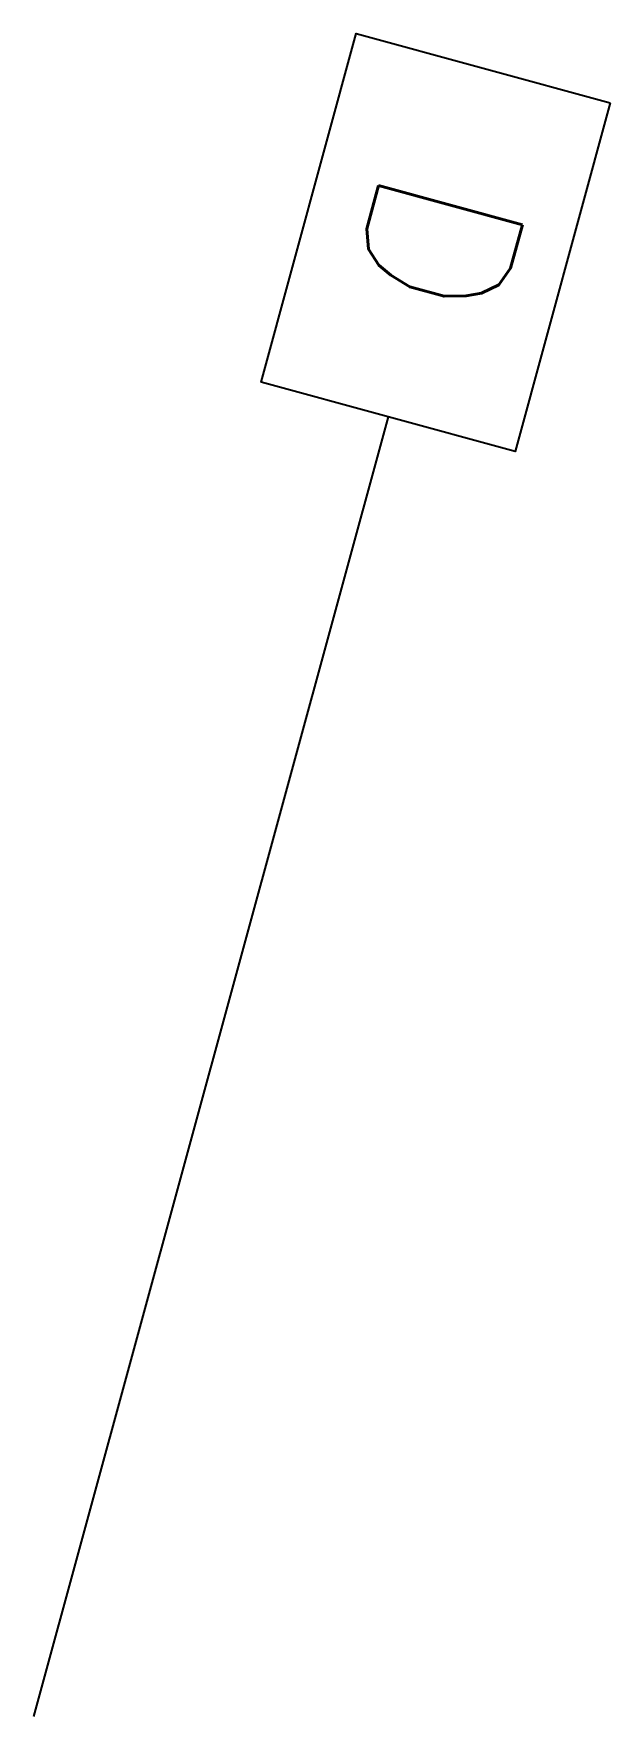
# Model space of a CAD drawing. Header units: millimetres. Extents: x 0 to 7, y 0 to 20.3.
import ezdxf

# ---------------------------------------------------------------- set-up
doc = ezdxf.new("R2010")
doc.units = ezdxf.units.MM
doc.layers.add('A_EUIPAMENTOS', color=2, linetype='Continuous')
doc.styles.add('ROMANS', font='ROMANS.shx', dxfattribs={"height": 1.8})

# ---------------------------------------------------------------- blocks, each defined once
blk = doc.blocks.new('DAE')
blk.add_lwpolyline([(-2.18, 1.589), (2.18, 1.589), (2.18, -1.589), (-2.18, -1.589)], close=True)
at = {"linetype": 'Continuous', "ltscale": 0.3, "insert": (0.02, 0.053), "char_height": 1.8, "width": 2.02786, "attachment_point": 5, "style": 'ROMANS'}
blk.add_mtext('D', dxfattribs=at)

msp = doc.modelspace()

# ---------------------------------------------------------------- linework, layer by layer
at = {"layer": 'A_EUIPAMENTOS'}
msp.add_line((4.279, 15.681), (0, 0), dxfattribs=at)

# ---------------------------------------------------------------- block references
at = {"layer": 'A_EUIPAMENTOS', "rotation": 254.7378898353377}
msp.add_blockref('DAE', (4.852, 17.784), dxfattribs=at)

doc.saveas('drawing.dxf')
